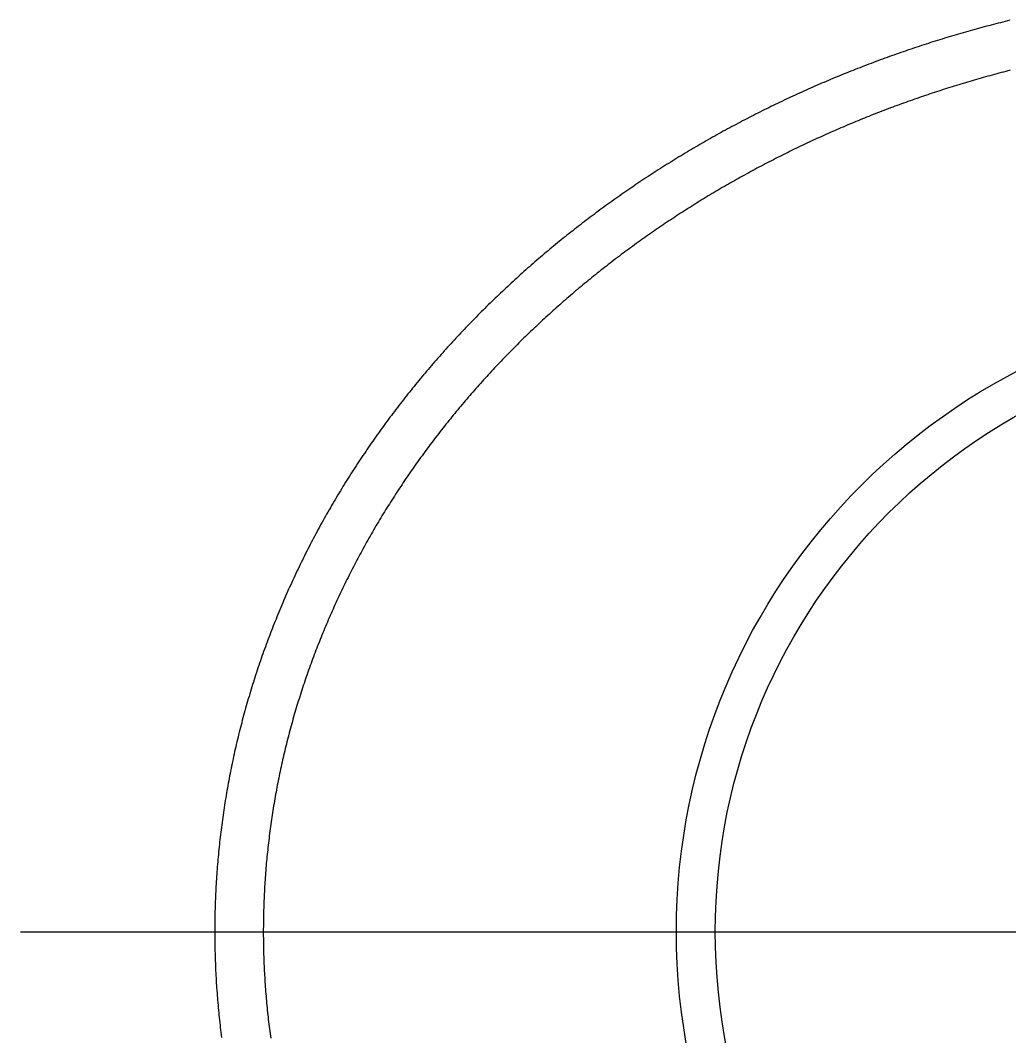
# Model space of a CAD drawing. Extents: x -12.1 to 86.4, y -18.9 to 42.8.
# Drawn here: x 59.92 to 70.1, y 29.87 to 40.33 of the extents above; entities that cross this region are included whole.
import ezdxf

# ---------------------------------------------------------------- set-up
doc = ezdxf.new("R2010")
doc.units = 0
doc.linetypes.add('CENTER', pattern=[50.8, 31.75, -6.35, 6.35, -6.35])
doc.layers.get('0').update_dxf_attribs({"linetype": 'CONTINUOUS'})
doc.layers.add('CENTER', color=1, linetype='CENTER')

msp = doc.modelspace()

# ---------------------------------------------------------------- linework, layer by layer
at = {"color": 7}
for points in [[(70.1041, 40.3301, 0), (70.0799, 40.3242, 0), (70.0558, 40.3182, 0), (70.0316, 40.3121, 0), (70.0075, 40.306, 0), (69.9834, 40.2998, 0), (69.9592, 40.2936, 0), (69.9351, 40.2874, 0), (69.911, 40.2811, 0), (69.887, 40.2747, 0), (69.8629, 40.2683, 0), (69.8388, 40.2619, 0), (69.8148, 40.2554, 0), (69.7908, 40.2489, 0), (69.7668, 40.2423, 0), (69.7427, 40.2356, 0), (69.7188, 40.2289, 0), (69.6948, 40.2222, 0), (69.6708, 40.2154, 0), (69.6468, 40.2086, 0), (69.6229, 40.2017, 0), (69.599, 40.1948, 0), (69.5751, 40.1878, 0), (69.5512, 40.1808, 0), (69.5273, 40.1738, 0), (69.5034, 40.1666, 0), (69.4795, 40.1595, 0), (69.4557, 40.1523, 0), (69.4319, 40.145, 0), (69.408, 40.1377, 0), (69.3842, 40.1303, 0), (69.3604, 40.1229, 0), (69.3367, 40.1155, 0), (69.3129, 40.108, 0), (69.2892, 40.1004, 0), (69.2654, 40.0929, 0), (69.2417, 40.0852, 0), (69.218, 40.0775, 0), (69.1943, 40.0698, 0), (69.1706, 40.062, 0), (69.147, 40.0542, 0), (69.1233, 40.0463, 0), (69.0997, 40.0384, 0), (69.0761, 40.0304, 0), (69.0525, 40.0224, 0), (69.0289, 40.0143, 0), (69.0053, 40.0062, 0), (68.9818, 39.998, 0), (68.9582, 39.9898, 0), (68.9347, 39.9815, 0), (68.9112, 39.9732, 0), (68.8877, 39.9648, 0), (68.8642, 39.9564, 0), (68.8408, 39.948, 0), (68.8173, 39.9395, 0), (68.7939, 39.9309, 0), (68.7705, 39.9223, 0), (68.7471, 39.9137, 0), (68.7237, 39.905, 0), (68.7003, 39.8962, 0), (68.677, 39.8874, 0), (68.6537, 39.8786, 0), (68.6304, 39.8697, 0), (68.6071, 39.8607, 0), (68.5838, 39.8518, 0), (68.5605, 39.8427, 0), (68.5373, 39.8336, 0), (68.5141, 39.8245, 0), (68.4908, 39.8153, 0), (68.4677, 39.8061, 0), (68.4445, 39.7968, 0), (68.4213, 39.7875, 0), (68.3982, 39.7781, 0), (68.3751, 39.7687, 0), (68.352, 39.7592, 0), (68.3289, 39.7497, 0), (68.3058, 39.7402, 0), (68.2828, 39.7305, 0), (68.2597, 39.7209, 0), (68.2367, 39.7112, 0), (68.2137, 39.7014, 0), (68.1907, 39.6916, 0), (68.1678, 39.6817, 0), (68.1449, 39.6718, 0), (68.1219, 39.6619, 0), (68.099, 39.6519, 0), (68.0762, 39.6418, 0), (68.0533, 39.6317, 0), (68.0305, 39.6216, 0), (68.0076, 39.6114, 0), (67.9848, 39.6012, 0), (67.9621, 39.5909, 0), (67.9393, 39.5805, 0), (67.9166, 39.5701, 0), (67.8938, 39.5597, 0), (67.8711, 39.5492, 0), (67.8484, 39.5387, 0), (67.8258, 39.5281, 0), (67.8031, 39.5175, 0), (67.7805, 39.5068, 0), (67.7579, 39.4961, 0), (67.7354, 39.4853, 0), (67.7128, 39.4745, 0), (67.6903, 39.4636, 0), (67.6677, 39.4527, 0), (67.6453, 39.4417, 0), (67.6228, 39.4307, 0), (67.6003, 39.4196, 0), (67.5779, 39.4085, 0), (67.5555, 39.3973, 0), (67.5331, 39.3861, 0), (67.5107, 39.3749, 0), (67.4884, 39.3636, 0), (67.4661, 39.3522, 0), (67.4438, 39.3408, 0), (67.4215, 39.3293, 0), (67.3993, 39.3178, 0), (67.377, 39.3063, 0), (67.3548, 39.2947, 0), (67.3326, 39.283, 0), (67.3105, 39.2713, 0), (67.2883, 39.2596, 0), (67.2662, 39.2478, 0), (67.2441, 39.2359, 0), (67.222, 39.224, 0), (67.2, 39.2121, 0), (67.178, 39.2001, 0), (67.156, 39.1881, 0), (67.134, 39.176, 0), (67.112, 39.1639, 0), (67.0901, 39.1517, 0), (67.0682, 39.1394, 0), (67.0463, 39.1272, 0), (67.0245, 39.1148, 0), (67.0027, 39.1024, 0), (66.9809, 39.09, 0), (66.9591, 39.0775, 0), (66.9373, 39.065, 0), (66.9156, 39.0524, 0), (66.8939, 39.0398, 0), (66.8722, 39.0272, 0), (66.8506, 39.0144, 0), (66.829, 39.0017, 0), (66.8074, 38.9889, 0), (66.7858, 38.976, 0), (66.7643, 38.9631, 0), (66.7428, 38.9501, 0), (66.7213, 38.9371, 0), (66.6998, 38.9241, 0), (66.6784, 38.911, 0), (66.657, 38.8978, 0), (66.6356, 38.8846, 0), (66.6143, 38.8714, 0), (66.593, 38.8581, 0), (66.5717, 38.8448, 0), (66.5504, 38.8314, 0), (66.5292, 38.818, 0), (66.508, 38.8045, 0), (66.4868, 38.7909, 0), (66.4657, 38.7774, 0), (66.4446, 38.7637, 0), (66.4235, 38.7501, 0), (66.4024, 38.7364, 0), (66.3814, 38.7226, 0), (66.3604, 38.7088, 0), (66.3394, 38.6949, 0), (66.3185, 38.681, 0), (66.2976, 38.6671, 0), (66.2767, 38.653, 0), (66.2559, 38.639, 0), (66.2351, 38.6249, 0), (66.2143, 38.6108, 0), (66.1935, 38.5966, 0), (66.1728, 38.5823, 0), (66.1521, 38.568, 0), (66.1315, 38.5537, 0), (66.1109, 38.5393, 0), (66.0903, 38.5249, 0), (66.0697, 38.5104, 0), (66.0492, 38.4959, 0), (66.0287, 38.4813, 0), (66.0082, 38.4667, 0), (65.9878, 38.4521, 0), (65.9674, 38.4374, 0), (65.947, 38.4226, 0), (65.9267, 38.4078, 0), (65.9064, 38.393, 0), (65.8862, 38.3781, 0), (65.8659, 38.3631, 0), (65.8457, 38.3481, 0), (65.8256, 38.3331, 0), (65.8054, 38.318, 0), (65.7853, 38.3029, 0), (65.7653, 38.2877, 0), (65.7453, 38.2725, 0), (65.7253, 38.2572, 0), (65.7053, 38.2419, 0), (65.6854, 38.2266, 0), (65.6655, 38.2112, 0), (65.6457, 38.1957, 0), (65.6259, 38.1802, 0), (65.6061, 38.1647, 0), (65.5863, 38.1491, 0), (65.5666, 38.1335, 0), (65.547, 38.1178, 0), (65.5273, 38.102, 0), (65.5077, 38.0863, 0), (65.4882, 38.0705, 0), (65.4687, 38.0546, 0), (65.4492, 38.0387, 0), (65.4297, 38.0227, 0), (65.4103, 38.0067, 0), (65.3909, 37.9907, 0), (65.3716, 37.9746, 0), (65.3523, 37.9584, 0), (65.3331, 37.9423, 0), (65.3138, 37.926, 0), (65.2946, 37.9098, 0), (65.2755, 37.8934, 0), (65.2564, 37.8771, 0), (65.2373, 37.8607, 0), (65.2183, 37.8442, 0), (65.1993, 37.8277, 0), (65.1803, 37.8112, 0), (65.1614, 37.7946, 0), (65.1426, 37.7779, 0), (65.1237, 37.7613, 0), (65.1049, 37.7445, 0), (65.0862, 37.7278, 0), (65.0674, 37.7109, 0), (65.0488, 37.6941, 0), (65.0301, 37.6772, 0), (65.0115, 37.6602, 0), (64.993, 37.6432, 0), (64.9745, 37.6262, 0), (64.956, 37.6091, 0), (64.9375, 37.592, 0), (64.9192, 37.5748, 0), (64.9008, 37.5576, 0), (64.8825, 37.5403, 0), (64.8642, 37.523, 0), (64.846, 37.5057, 0), (64.8278, 37.4883, 0), (64.8097, 37.4708, 0), (64.7915, 37.4534, 0), (64.7735, 37.4358, 0), (64.7555, 37.4183, 0), (64.7375, 37.4006, 0), (64.7196, 37.383, 0), (64.7017, 37.3653, 0), (64.6838, 37.3475, 0), (64.666, 37.3297, 0), (64.6482, 37.3119, 0), (64.6305, 37.294, 0), (64.6128, 37.2761, 0), (64.5952, 37.2581, 0), (64.5776, 37.2401, 0), (64.5601, 37.2221, 0), (64.5426, 37.204, 0), (64.5251, 37.1858, 0), (64.5077, 37.1676, 0), (64.4903, 37.1494, 0), (64.473, 37.1311, 0), (64.4557, 37.1128, 0), (64.4385, 37.0945, 0), (64.4213, 37.0761, 0), (64.4041, 37.0576, 0), (64.387, 37.0391, 0), (64.37, 37.0206, 0), (64.353, 37.002, 0), (64.336, 36.9834, 0), (64.3191, 36.9647, 0), (64.3022, 36.946, 0), (64.2854, 36.9273, 0), (64.2686, 36.9085, 0), (64.2519, 36.8897, 0), (64.2352, 36.8708, 0), (64.2185, 36.8519, 0), (64.2019, 36.8329, 0), (64.1854, 36.8139, 0), (64.1689, 36.7949, 0), (64.1524, 36.7758, 0), (64.136, 36.7566, 0), (64.1196, 36.7375, 0), (64.1033, 36.7182, 0), (64.0871, 36.699, 0), (64.0708, 36.6797, 0), (64.0547, 36.6603, 0), (64.0386, 36.6409, 0), (64.0225, 36.6215, 0), (64.0064, 36.602, 0), (63.9905, 36.5825, 0), (63.9745, 36.563, 0), (63.9587, 36.5434, 0), (63.9428, 36.5237, 0), (63.927, 36.504, 0), (63.9113, 36.4843, 0), (63.8956, 36.4645, 0), (63.88, 36.4447, 0), (63.8644, 36.4249, 0), (63.8489, 36.405, 0), (63.8334, 36.385, 0), (63.8179, 36.3651, 0), (63.8025, 36.345, 0), (63.7872, 36.325, 0), (63.7719, 36.3049, 0), (63.7567, 36.2847, 0), (63.7415, 36.2645, 0), (63.7264, 36.2443, 0), (63.7113, 36.224, 0), (63.6962, 36.2037, 0), (63.6813, 36.1834, 0), (63.6663, 36.163, 0), (63.6514, 36.1425, 0), (63.6366, 36.122, 0), (63.6218, 36.1015, 0), (63.6071, 36.081, 0), (63.5924, 36.0603, 0), (63.5778, 36.0397, 0), (63.5633, 36.019, 0), (63.5487, 35.9983, 0), (63.5343, 35.9775, 0), (63.5199, 35.9567, 0), (63.5055, 35.9359, 0), (63.4912, 35.915, 0), (63.4769, 35.894, 0), (63.4628, 35.873, 0), (63.4486, 35.852, 0), (63.4345, 35.831, 0), (63.4205, 35.8099, 0), (63.4065, 35.7887, 0), (63.3926, 35.7676, 0), (63.3787, 35.7463, 0), (63.3649, 35.7251, 0), (63.3511, 35.7038, 0), (63.3374, 35.6824, 0), (63.3237, 35.661, 0), (63.3101, 35.6396, 0), (63.2966, 35.6181, 0), (63.2831, 35.5966, 0), (63.2696, 35.5751, 0), (63.2563, 35.5535, 0), (63.2429, 35.5319, 0), (63.2297, 35.5102, 0), (63.2165, 35.4885, 0), (63.2033, 35.4668, 0), (63.1902, 35.445, 0), (63.1772, 35.4231, 0), (63.1642, 35.4013, 0), (63.1513, 35.3794, 0), (63.1384, 35.3574, 0), (63.1256, 35.3355, 0), (63.1129, 35.3135, 0), (63.1002, 35.2914, 0), (63.0875, 35.2693, 0), (63.075, 35.2472, 0), (63.0624, 35.225, 0), (63.05, 35.2028, 0), (63.0376, 35.1806, 0), (63.0253, 35.1583, 0), (63.013, 35.136, 0), (63.0008, 35.1136, 0), (62.9886, 35.0913, 0), (62.9765, 35.0688, 0), (62.9645, 35.0464, 0), (62.9525, 35.0239, 0), (62.9406, 35.0013, 0), (62.9287, 34.9788, 0), (62.9169, 34.9562, 0), (62.9052, 34.9336, 0), (62.8935, 34.9109, 0), (62.8819, 34.8882, 0), (62.8704, 34.8654, 0), (62.8589, 34.8427, 0), (62.8475, 34.8199, 0), (62.8361, 34.797, 0), (62.8248, 34.7742, 0), (62.8136, 34.7512, 0), (62.8024, 34.7283, 0), (62.7913, 34.7053, 0), (62.7803, 34.6823, 0), (62.7693, 34.6593, 0), (62.7584, 34.6362, 0), (62.7475, 34.6131, 0), (62.7368, 34.59, 0), (62.726, 34.5668, 0), (62.7154, 34.5436, 0), (62.7048, 34.5204, 0), (62.6943, 34.4971, 0), (62.6838, 34.4738, 0), (62.6734, 34.4505, 0), (62.6631, 34.4271, 0), (62.6528, 34.4037, 0), (62.6426, 34.3803, 0), (62.6325, 34.3569, 0), (62.6224, 34.3334, 0), (62.6124, 34.3099, 0), (62.6025, 34.2863, 0), (62.5926, 34.2628, 0), (62.5828, 34.2392, 0), (62.5731, 34.2155, 0), (62.5634, 34.1919, 0), (62.5538, 34.1682, 0), (62.5443, 34.1445, 0), (62.5348, 34.1208, 0), (62.5254, 34.097, 0), (62.5161, 34.0732, 0), (62.5069, 34.0494, 0), (62.4977, 34.0255, 0), (62.4886, 34.0016, 0), (62.4795, 33.9777, 0), (62.4705, 33.9538, 0), (62.4616, 33.9298, 0), (62.4528, 33.9058, 0), (62.444, 33.8818, 0), (62.4353, 33.8578, 0), (62.4267, 33.8337, 0), (62.4181, 33.8096, 0), (62.4096, 33.7855, 0), (62.4012, 33.7614, 0), (62.3928, 33.7372, 0), (62.3845, 33.713, 0), (62.3763, 33.6888, 0), (62.3682, 33.6646, 0), (62.3601, 33.6403, 0), (62.3521, 33.616, 0), (62.3442, 33.5917, 0), (62.3363, 33.5674, 0), (62.3285, 33.543, 0), (62.3208, 33.5187, 0), (62.3132, 33.4943, 0), (62.3056, 33.4698, 0), (62.2981, 33.4454, 0), (62.2907, 33.4209, 0), (62.2833, 33.3964, 0), (62.276, 33.3719, 0), (62.2688, 33.3474, 0), (62.2616, 33.3229, 0), (62.2546, 33.2983, 0), (62.2476, 33.2737, 0), (62.2406, 33.2491, 0), (62.2338, 33.2245, 0), (62.227, 33.1998, 0), (62.2203, 33.1752, 0), (62.2136, 33.1505, 0), (62.2071, 33.1258, 0), (62.2006, 33.1011, 0), (62.1942, 33.0763, 0), (62.1878, 33.0516, 0), (62.1815, 33.0268, 0), (62.1753, 33.002, 0), (62.1692, 32.9772, 0), (62.1631, 32.9523, 0), (62.1572, 32.9275, 0), (62.1513, 32.9026, 0), (62.1454, 32.8778, 0), (62.1397, 32.8529, 0), (62.134, 32.828, 0), (62.1284, 32.803, 0), (62.1228, 32.7781, 0), (62.1174, 32.7531, 0), (62.112, 32.7282, 0), (62.1067, 32.7032, 0), (62.1015, 32.6782, 0), (62.0963, 32.6532, 0), (62.0912, 32.6281, 0), (62.0862, 32.6031, 0), (62.0813, 32.578, 0), (62.0764, 32.553, 0), (62.0716, 32.5279, 0), (62.0669, 32.5028, 0), (62.0623, 32.4777, 0), (62.0577, 32.4525, 0), (62.0532, 32.4274, 0), (62.0488, 32.4023, 0), (62.0445, 32.3771, 0), (62.0402, 32.3519, 0), (62.0361, 32.3268, 0), (62.032, 32.3016, 0), (62.0279, 32.2764, 0), (62.024, 32.2512, 0), (62.0201, 32.2259, 0), (62.0163, 32.2007, 0), (62.0126, 32.1755, 0), (62.0089, 32.1502, 0), (62.0053, 32.125, 0), (62.0018, 32.0997, 0), (61.9984, 32.0744, 0), (61.9951, 32.0491, 0), (61.9918, 32.0238, 0), (61.9886, 31.9985, 0), (61.9855, 31.9732, 0), (61.9824, 31.9479, 0), (61.9795, 31.9226, 0), (61.9766, 31.8972, 0), (61.9738, 31.8719, 0), (61.971, 31.8465, 0), (61.9684, 31.8212, 0), (61.9658, 31.7958, 0), (61.9633, 31.7704, 0), (61.9608, 31.7451, 0), (61.9585, 31.7197, 0), (61.9562, 31.6943, 0), (61.954, 31.6689, 0), (61.9518, 31.6435, 0), (61.9498, 31.6181, 0), (61.9478, 31.5927, 0), (61.9459, 31.5673, 0), (61.9441, 31.5418, 0), (61.9423, 31.5164, 0), (61.9407, 31.491, 0), (61.9391, 31.4655, 0), (61.9376, 31.4401, 0), (61.9361, 31.4147, 0), (61.9348, 31.3892, 0), (61.9335, 31.3638, 0), (61.9323, 31.3383, 0), (61.9311, 31.3129, 0), (61.9301, 31.2874, 0), (61.9291, 31.262, 0), (61.9282, 31.2365, 0), (61.9274, 31.211, 0), (61.9266, 31.1856, 0), (61.9259, 31.1601, 0), (61.9253, 31.1346, 0), (61.9248, 31.1092, 0), (61.9244, 31.0837, 0), (61.924, 31.0582, 0), (61.9237, 31.0328, 0), (61.9235, 31.0073, 0), (61.9234, 30.9818, 0), (61.9233, 30.9564, 0), (61.9233, 30.9309, 0), (61.9234, 30.9054, 0), (61.9236, 30.88, 0), (61.9239, 30.8545, 0), (61.9242, 30.829, 0), (61.9246, 30.8035, 0), (61.9251, 30.7781, 0), (61.9256, 30.7526, 0), (61.9263, 30.7271, 0), (61.927, 30.7017, 0), (61.9278, 30.6762, 0), (61.9286, 30.6507, 0), (61.9296, 30.6253, 0), (61.9306, 30.5998, 0), (61.9317, 30.5744, 0), (61.9328, 30.5489, 0), (61.9341, 30.5234, 0), (61.9354, 30.498, 0), (61.9368, 30.4725, 0), (61.9383, 30.4471, 0), (61.9398, 30.4216, 0), (61.9415, 30.3962, 0), (61.9432, 30.3707, 0), (61.945, 30.3453, 0), (61.9468, 30.3198, 0), (61.9488, 30.2944, 0), (61.9508, 30.2689, 0), (61.9529, 30.2435, 0), (61.9551, 30.218, 0), (61.9573, 30.1926, 0), (61.9596, 30.1672, 0), (61.962, 30.1417, 0), (61.9645, 30.1163, 0), (61.9671, 30.0909, 0), (61.9697, 30.0655, 0), (61.9724, 30.0401, 0), (61.9752, 30.0146, 0), (61.9781, 29.9892, 0), (61.981, 29.9638, 0), (61.984, 29.9384, 0), (61.9871, 29.913, 0), (61.9903, 29.8876, 0), (61.9935, 29.8622, 0)], [(70.1075, 39.8155, 0), (70.0843, 39.8095, 0), (70.0612, 39.8035, 0), (70.038, 39.7975, 0), (70.0149, 39.7914, 0), (69.9918, 39.7852, 0), (69.9687, 39.779, 0), (69.9456, 39.7728, 0), (69.9226, 39.7665, 0), (69.8995, 39.7602, 0), (69.8764, 39.7538, 0), (69.8534, 39.7474, 0), (69.8304, 39.741, 0), (69.8074, 39.7344, 0), (69.7844, 39.7279, 0), (69.7614, 39.7213, 0), (69.7384, 39.7146, 0), (69.7155, 39.708, 0), (69.6925, 39.7012, 0), (69.6696, 39.6944, 0), (69.6467, 39.6876, 0), (69.6238, 39.6807, 0), (69.6009, 39.6738, 0), (69.578, 39.6668, 0), (69.5551, 39.6598, 0), (69.5323, 39.6528, 0), (69.5095, 39.6457, 0), (69.4866, 39.6385, 0), (69.4638, 39.6313, 0), (69.441, 39.6241, 0), (69.4183, 39.6168, 0), (69.3955, 39.6095, 0), (69.3727, 39.6021, 0), (69.35, 39.5946, 0), (69.3273, 39.5872, 0), (69.3046, 39.5797, 0), (69.2819, 39.5721, 0), (69.2592, 39.5645, 0), (69.2366, 39.5568, 0), (69.2139, 39.5491, 0), (69.1913, 39.5414, 0), (69.1687, 39.5336, 0), (69.1461, 39.5258, 0), (69.1235, 39.5179, 0), (69.1009, 39.5099, 0), (69.0784, 39.502, 0), (69.0558, 39.4939, 0), (69.0333, 39.4859, 0), (69.0108, 39.4778, 0), (68.9883, 39.4696, 0), (68.9659, 39.4614, 0), (68.9434, 39.4532, 0), (68.921, 39.4449, 0), (68.8985, 39.4365, 0), (68.8761, 39.4281, 0), (68.8537, 39.4197, 0), (68.8314, 39.4112, 0), (68.809, 39.4027, 0), (68.7867, 39.3941, 0), (68.7643, 39.3855, 0), (68.742, 39.3768, 0), (68.7198, 39.3681, 0), (68.6975, 39.3594, 0), (68.6752, 39.3506, 0), (68.653, 39.3417, 0), (68.6308, 39.3328, 0), (68.6086, 39.3239, 0), (68.5864, 39.3149, 0), (68.5642, 39.3059, 0), (68.5421, 39.2968, 0), (68.5199, 39.2877, 0), (68.4978, 39.2785, 0), (68.4757, 39.2693, 0), (68.4536, 39.26, 0), (68.4316, 39.2507, 0), (68.4096, 39.2413, 0), (68.3875, 39.2319, 0), (68.3655, 39.2225, 0), (68.3435, 39.213, 0), (68.3216, 39.2035, 0), (68.2996, 39.1939, 0), (68.2777, 39.1843, 0), (68.2558, 39.1746, 0), (68.2339, 39.1649, 0), (68.212, 39.1551, 0), (68.1902, 39.1453, 0), (68.1684, 39.1354, 0), (68.1466, 39.1255, 0), (68.1248, 39.1156, 0), (68.103, 39.1056, 0), (68.0813, 39.0955, 0), (68.0595, 39.0854, 0), (68.0378, 39.0753, 0), (68.0161, 39.0651, 0), (67.9945, 39.0549, 0), (67.9728, 39.0446, 0), (67.9512, 39.0343, 0), (67.9296, 39.0239, 0), (67.908, 39.0135, 0), (67.8864, 39.003, 0), (67.8649, 38.9925, 0), (67.8434, 38.982, 0), (67.8219, 38.9714, 0), (67.8004, 38.9607, 0), (67.7789, 38.95, 0), (67.7575, 38.9393, 0), (67.7361, 38.9285, 0), (67.7147, 38.9177, 0), (67.6933, 38.9068, 0), (67.672, 38.8959, 0), (67.6506, 38.8849, 0), (67.6293, 38.8739, 0), (67.6081, 38.8629, 0), (67.5868, 38.8517, 0), (67.5656, 38.8406, 0), (67.5443, 38.8294, 0), (67.5231, 38.8182, 0), (67.502, 38.8069, 0), (67.4808, 38.7955, 0), (67.4597, 38.7841, 0), (67.4386, 38.7727, 0), (67.4175, 38.7612, 0), (67.3965, 38.7497, 0), (67.3754, 38.7381, 0), (67.3544, 38.7265, 0), (67.3335, 38.7149, 0), (67.3125, 38.7032, 0), (67.2916, 38.6914, 0), (67.2707, 38.6796, 0), (67.2498, 38.6678, 0), (67.2289, 38.6559, 0), (67.2081, 38.644, 0), (67.1873, 38.632, 0), (67.1665, 38.62, 0), (67.1457, 38.6079, 0), (67.125, 38.5958, 0), (67.1043, 38.5836, 0), (67.0836, 38.5714, 0), (67.063, 38.5591, 0), (67.0424, 38.5468, 0), (67.0218, 38.5345, 0), (67.0012, 38.5221, 0), (66.9807, 38.5097, 0), (66.9601, 38.4972, 0), (66.9397, 38.4847, 0), (66.9192, 38.4721, 0), (66.8988, 38.4595, 0), (66.8784, 38.4468, 0), (66.858, 38.4341, 0), (66.8376, 38.4214, 0), (66.8173, 38.4086, 0), (66.797, 38.3957, 0), (66.7767, 38.3828, 0), (66.7565, 38.3699, 0), (66.7363, 38.3569, 0), (66.7161, 38.3439, 0), (66.696, 38.3308, 0), (66.6758, 38.3177, 0), (66.6558, 38.3046, 0), (66.6357, 38.2914, 0), (66.6157, 38.2781, 0), (66.5957, 38.2649, 0), (66.5757, 38.2515, 0), (66.5557, 38.2381, 0), (66.5358, 38.2247, 0), (66.516, 38.2112, 0), (66.4961, 38.1977, 0), (66.4763, 38.1842, 0), (66.4565, 38.1706, 0), (66.4367, 38.1569, 0), (66.417, 38.1432, 0), (66.3973, 38.1295, 0), (66.3776, 38.1157, 0), (66.358, 38.1019, 0), (66.3384, 38.0881, 0), (66.3188, 38.0741, 0), (66.2993, 38.0602, 0), (66.2798, 38.0462, 0), (66.2603, 38.0322, 0), (66.2409, 38.0181, 0), (66.2215, 38.0039, 0), (66.2021, 37.9898, 0), (66.1828, 37.9755, 0), (66.1634, 37.9613, 0), (66.1442, 37.947, 0), (66.1249, 37.9326, 0), (66.1057, 37.9182, 0), (66.0865, 37.9038, 0), (66.0674, 37.8893, 0), (66.0483, 37.8748, 0), (66.0292, 37.8602, 0), (66.0102, 37.8456, 0), (65.9912, 37.831, 0), (65.9722, 37.8163, 0), (65.9533, 37.8015, 0), (65.9344, 37.7867, 0), (65.9155, 37.7719, 0), (65.8967, 37.757, 0), (65.8779, 37.7421, 0), (65.8591, 37.7272, 0), (65.8404, 37.7122, 0), (65.8217, 37.6971, 0), (65.8031, 37.6821, 0), (65.7844, 37.6669, 0), (65.7659, 37.6518, 0), (65.7473, 37.6365, 0), (65.7288, 37.6213, 0), (65.7103, 37.606, 0), (65.6919, 37.5906, 0), (65.6735, 37.5753, 0), (65.6551, 37.5598, 0), (65.6368, 37.5444, 0), (65.6185, 37.5288, 0), (65.6003, 37.5133, 0), (65.5821, 37.4977, 0), (65.5639, 37.4821, 0), (65.5458, 37.4664, 0), (65.5277, 37.4506, 0), (65.5096, 37.4349, 0), (65.4916, 37.4191, 0), (65.4736, 37.4032, 0), (65.4556, 37.3873, 0), (65.4377, 37.3714, 0), (65.4199, 37.3554, 0), (65.402, 37.3394, 0), (65.3842, 37.3233, 0), (65.3665, 37.3072, 0), (65.3488, 37.2911, 0), (65.3311, 37.2749, 0), (65.3135, 37.2587, 0), (65.2959, 37.2424, 0), (65.2783, 37.2261, 0), (65.2608, 37.2097, 0), (65.2433, 37.1934, 0), (65.2259, 37.1769, 0), (65.2085, 37.1604, 0), (65.1911, 37.1439, 0), (65.1738, 37.1274, 0), (65.1566, 37.1108, 0), (65.1393, 37.0941, 0), (65.1221, 37.0774, 0), (65.105, 37.0607, 0), (65.0879, 37.0439, 0), (65.0708, 37.0271, 0), (65.0538, 37.0103, 0), (65.0368, 36.9934, 0), (65.0198, 36.9765, 0), (65.0029, 36.9595, 0), (64.9861, 36.9425, 0), (64.9693, 36.9254, 0), (64.9525, 36.9083, 0), (64.9357, 36.8912, 0), (64.9191, 36.874, 0), (64.9024, 36.8568, 0), (64.8858, 36.8396, 0), (64.8692, 36.8223, 0), (64.8527, 36.8049, 0), (64.8362, 36.7876, 0), (64.8198, 36.7701, 0), (64.8034, 36.7527, 0), (64.7871, 36.7352, 0), (64.7708, 36.7177, 0), (64.7545, 36.7001, 0), (64.7383, 36.6825, 0), (64.7221, 36.6648, 0), (64.706, 36.6471, 0), (64.6899, 36.6294, 0), (64.6739, 36.6116, 0), (64.6579, 36.5938, 0), (64.6419, 36.5759, 0), (64.626, 36.558, 0), (64.6102, 36.5401, 0), (64.5944, 36.5221, 0), (64.5786, 36.5041, 0), (64.5629, 36.486, 0), (64.5472, 36.4679, 0), (64.5315, 36.4498, 0), (64.516, 36.4316, 0), (64.5004, 36.4134, 0), (64.4849, 36.3951, 0), (64.4695, 36.3769, 0), (64.4541, 36.3585, 0), (64.4387, 36.3401, 0), (64.4234, 36.3217, 0), (64.4081, 36.3033, 0), (64.3929, 36.2848, 0), (64.3777, 36.2663, 0), (64.3626, 36.2477, 0), (64.3475, 36.2291, 0), (64.3325, 36.2104, 0), (64.3175, 36.1918, 0), (64.3026, 36.173, 0), (64.2877, 36.1543, 0), (64.2729, 36.1355, 0), (64.2581, 36.1166, 0), (64.2433, 36.0977, 0), (64.2286, 36.0788, 0), (64.214, 36.0599, 0), (64.1994, 36.0409, 0), (64.1848, 36.0218, 0), (64.1703, 36.0028, 0), (64.1559, 35.9836, 0), (64.1415, 35.9645, 0), (64.1271, 35.9453, 0), (64.1128, 35.9261, 0), (64.0985, 35.9068, 0), (64.0843, 35.8875, 0), (64.0702, 35.8681, 0), (64.0561, 35.8488, 0), (64.042, 35.8293, 0), (64.028, 35.8099, 0), (64.014, 35.7904, 0), (64.0001, 35.7709, 0), (63.9862, 35.7513, 0), (63.9724, 35.7317, 0), (63.9587, 35.712, 0), (63.945, 35.6923, 0), (63.9313, 35.6726, 0), (63.9177, 35.6528, 0), (63.9041, 35.633, 0), (63.8906, 35.6132, 0), (63.8772, 35.5933, 0), (63.8638, 35.5734, 0), (63.8504, 35.5535, 0), (63.8371, 35.5335, 0), (63.8239, 35.5134, 0), (63.8107, 35.4934, 0), (63.7975, 35.4733, 0), (63.7844, 35.4531, 0), (63.7714, 35.4329, 0), (63.7584, 35.4127, 0), (63.7455, 35.3925, 0), (63.7326, 35.3722, 0), (63.7198, 35.3518, 0), (63.707, 35.3315, 0), (63.6943, 35.3111, 0), (63.6816, 35.2906, 0), (63.669, 35.2702, 0), (63.6564, 35.2497, 0), (63.6439, 35.2291, 0), (63.6315, 35.2085, 0), (63.6191, 35.1879, 0), (63.6067, 35.1672, 0), (63.5944, 35.1465, 0), (63.5822, 35.1258, 0), (63.57, 35.1051, 0), (63.5579, 35.0843, 0), (63.5458, 35.0634, 0), (63.5338, 35.0426, 0), (63.5219, 35.0217, 0), (63.51, 35.0007, 0), (63.4981, 34.9798, 0), (63.4864, 34.9587, 0), (63.4746, 34.9377, 0), (63.463, 34.9166, 0), (63.4514, 34.8955, 0), (63.4398, 34.8744, 0), (63.4283, 34.8532, 0), (63.4169, 34.832, 0), (63.4055, 34.8108, 0), (63.3942, 34.7895, 0), (63.3829, 34.7682, 0), (63.3717, 34.7469, 0), (63.3605, 34.7255, 0), (63.3494, 34.7041, 0), (63.3384, 34.6827, 0), (63.3274, 34.6612, 0), (63.3165, 34.6397, 0), (63.3057, 34.6182, 0), (63.2949, 34.5966, 0), (63.2841, 34.575, 0), (63.2735, 34.5534, 0), (63.2629, 34.5318, 0), (63.2523, 34.5101, 0), (63.2418, 34.4884, 0), (63.2314, 34.4667, 0), (63.221, 34.4449, 0), (63.2107, 34.4231, 0), (63.2004, 34.4013, 0), (63.1903, 34.3794, 0), (63.1801, 34.3575, 0), (63.1701, 34.3356, 0), (63.1601, 34.3136, 0), (63.1501, 34.2917, 0), (63.1402, 34.2697, 0), (63.1304, 34.2476, 0), (63.1207, 34.2256, 0), (63.111, 34.2035, 0), (63.1013, 34.1814, 0), (63.0918, 34.1592, 0), (63.0823, 34.1371, 0), (63.0728, 34.1149, 0), (63.0634, 34.0927, 0), (63.0541, 34.0704, 0), (63.0449, 34.0481, 0), (63.0357, 34.0258, 0), (63.0266, 34.0035, 0), (63.0175, 33.9811, 0), (63.0085, 33.9587, 0), (62.9996, 33.9363, 0), (62.9907, 33.9139, 0), (62.9819, 33.8914, 0), (62.9732, 33.869, 0), (62.9645, 33.8464, 0), (62.9559, 33.8239, 0), (62.9474, 33.8014, 0), (62.9389, 33.7788, 0), (62.9305, 33.7562, 0), (62.9222, 33.7335, 0), (62.9139, 33.7109, 0), (62.9057, 33.6882, 0), (62.8975, 33.6655, 0), (62.8894, 33.6428, 0), (62.8814, 33.62, 0), (62.8735, 33.5973, 0), (62.8656, 33.5745, 0), (62.8578, 33.5517, 0), (62.85, 33.5288, 0), (62.8424, 33.506, 0), (62.8348, 33.4831, 0), (62.8272, 33.4602, 0), (62.8197, 33.4373, 0), (62.8123, 33.4143, 0), (62.805, 33.3914, 0), (62.7977, 33.3684, 0), (62.7905, 33.3454, 0), (62.7833, 33.3224, 0), (62.7763, 33.2993, 0), (62.7693, 33.2763, 0), (62.7623, 33.2532, 0), (62.7554, 33.2301, 0), (62.7486, 33.207, 0), (62.7419, 33.1838, 0), (62.7352, 33.1607, 0), (62.7286, 33.1375, 0), (62.7221, 33.1143, 0), (62.7156, 33.0911, 0), (62.7093, 33.0679, 0), (62.7029, 33.0446, 0), (62.6967, 33.0214, 0), (62.6905, 32.9981, 0), (62.6844, 32.9748, 0), (62.6783, 32.9515, 0), (62.6723, 32.9282, 0), (62.6664, 32.9048, 0), (62.6606, 32.8815, 0), (62.6548, 32.8581, 0), (62.6491, 32.8347, 0), (62.6435, 32.8113, 0), (62.6379, 32.7879, 0), (62.6324, 32.7644, 0), (62.627, 32.741, 0), (62.6216, 32.7175, 0), (62.6164, 32.694, 0), (62.6111, 32.6705, 0), (62.606, 32.647, 0), (62.6009, 32.6235, 0), (62.5959, 32.6, 0), (62.591, 32.5764, 0), (62.5861, 32.5529, 0), (62.5813, 32.5293, 0), (62.5766, 32.5057, 0), (62.572, 32.4821, 0), (62.5674, 32.4585, 0), (62.5629, 32.4349, 0), (62.5585, 32.4113, 0), (62.5541, 32.3876, 0), (62.5498, 32.364, 0), (62.5456, 32.3403, 0), (62.5414, 32.3166, 0), (62.5374, 32.293, 0), (62.5334, 32.2693, 0), (62.5294, 32.2456, 0), (62.5256, 32.2219, 0), (62.5218, 32.1981, 0), (62.518, 32.1744, 0), (62.5144, 32.1507, 0), (62.5108, 32.1269, 0), (62.5073, 32.1031, 0), (62.5039, 32.0794, 0), (62.5005, 32.0556, 0), (62.4972, 32.0318, 0), (62.494, 32.008, 0), (62.4908, 31.9842, 0), (62.4878, 31.9604, 0), (62.4847, 31.9366, 0), (62.4818, 31.9128, 0), (62.4789, 31.8889, 0), (62.4762, 31.8651, 0), (62.4734, 31.8413, 0), (62.4708, 31.8174, 0), (62.4682, 31.7936, 0), (62.4657, 31.7697, 0), (62.4633, 31.7458, 0), (62.4609, 31.7219, 0), (62.4586, 31.6981, 0), (62.4564, 31.6742, 0), (62.4542, 31.6503, 0), (62.4522, 31.6264, 0), (62.4502, 31.6025, 0), (62.4482, 31.5786, 0), (62.4464, 31.5547, 0), (62.4446, 31.5308, 0), (62.4429, 31.5068, 0), (62.4412, 31.4829, 0), (62.4396, 31.459, 0), (62.4381, 31.4351, 0), (62.4367, 31.4111, 0), (62.4354, 31.3872, 0), (62.4341, 31.3632, 0), (62.4329, 31.3393, 0), (62.4317, 31.3154, 0), (62.4307, 31.2914, 0), (62.4297, 31.2675, 0), (62.4287, 31.2435, 0), (62.4279, 31.2196, 0), (62.4271, 31.1956, 0), (62.4264, 31.1716, 0), (62.4258, 31.1477, 0), (62.4252, 31.1237, 0), (62.4247, 31.0998, 0), (62.4243, 31.0758, 0), (62.424, 31.0518, 0), (62.4237, 31.0279, 0), (62.4235, 31.0039, 0), (62.4234, 30.98, 0), (62.4233, 30.956, 0), (62.4233, 30.932, 0), (62.4234, 30.9081, 0), (62.4236, 30.8841, 0), (62.4238, 30.8601, 0), (62.4241, 30.8362, 0), (62.4245, 30.8122, 0), (62.425, 30.7883, 0), (62.4255, 30.7643, 0), (62.4261, 30.7403, 0), (62.4267, 30.7164, 0), (62.4275, 30.6924, 0), (62.4283, 30.6684, 0), (62.4292, 30.6445, 0), (62.4301, 30.6205, 0), (62.4312, 30.5966, 0), (62.4323, 30.5726, 0), (62.4334, 30.5487, 0), (62.4347, 30.5247, 0), (62.436, 30.5008, 0), (62.4374, 30.4768, 0), (62.4389, 30.4529, 0), (62.4404, 30.4289, 0), (62.442, 30.405, 0), (62.4437, 30.381, 0), (62.4454, 30.3571, 0), (62.4473, 30.3331, 0), (62.4492, 30.3092, 0), (62.4511, 30.2853, 0), (62.4532, 30.2613, 0), (62.4553, 30.2374, 0), (62.4575, 30.2134, 0), (62.4597, 30.1895, 0), (62.4621, 30.1656, 0), (62.4645, 30.1417, 0), (62.467, 30.1177, 0), (62.4695, 30.0938, 0), (62.4721, 30.0699, 0), (62.4748, 30.046, 0), (62.4776, 30.0221, 0), (62.4804, 29.9982, 0), (62.4834, 29.9743, 0), (62.4863, 29.9504, 0), (62.4894, 29.9265, 0), (62.4925, 29.9026, 0), (62.4957, 29.8787, 0), (62.499, 29.8548, 0)]]:
    msp.add_polyline3d(points, dxfattribs=at)
at = {"color": 7, "linetype": 'CONTINUOUS'}
for radius in [6.5, 6.1]:
    msp.add_circle((73.17332, 30.95), radius, dxfattribs=at)
at = {"layer": 'CENTER', "color": 1, "linetype": 'CENTER'}
msp.add_line((59.92332, 30.95), (86.42332, 30.95), dxfattribs=at)

doc.saveas('drawing.dxf')
